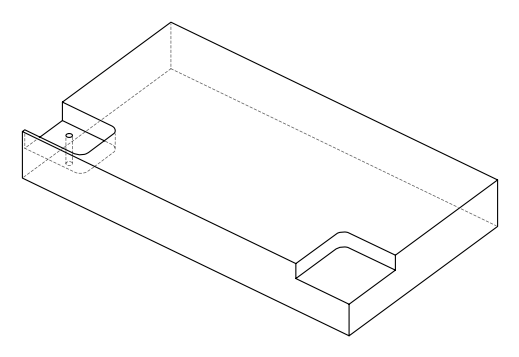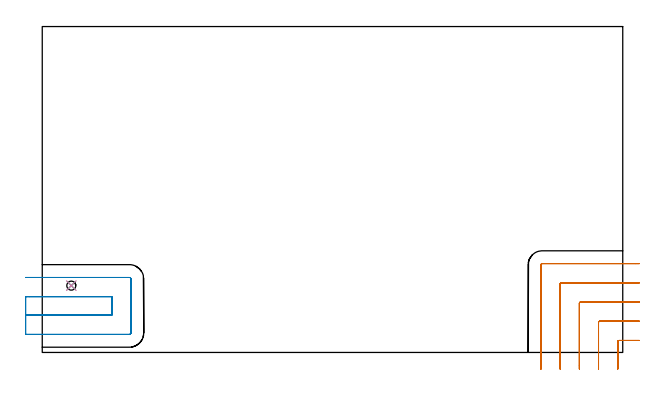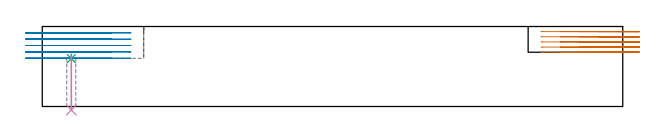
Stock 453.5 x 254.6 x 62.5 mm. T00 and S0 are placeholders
(PLAN: 4 operations, 2 tool changes, 10 min)
(1 MILL_CORNER_NOTCH_RECTANGULAR | CORNER_NOTCH_RECTANGULAR | UGT0201_136 | Follow Part, ap 5, ae 75% | 5.53 min | 117422 mm3)
(2 MILL_SLOT | SLOT_PARTIAL_RECTANGULAR | UGT0201_136 | Follow Part, ap 5, ae 75% | 4.3 min | 125509 mm3)
(3 SPOT_DRILL | STEP1HOLE | NXT0321_9005460120000 | 0.03 min | 17 mm3)
(4 DRILL_THROUGH_HOLE_INTO_CENTER | STEP1HOLE | NXT0301_042 | 0.18 min | 1460 mm3)
(TOOL UGT0201_136 | Carbide End Mill 20.0 | D20 FL30 Z4)
(TOOL NXT0321_9005460120000 | NC Spot Drill, 142deg, 12mm, Carbide, Uncoated | D12 PA142 FL30 Z2)
(TOOL NXT0301_042 | Carbide Drill 7.1mm [860.1-0710-057A1-MM 2214] | D7.1 PA140 FL85 Z2)
(OP 1 MILL_CORNER_NOTCH_RECTANGULAR)
G17 G21 G94 G90
T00 M6
G54
G17 G0 G90 X466.5 Y9.4 S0 M3
G43 Z72.5 H0
Z58.48
G94 G1 X463.5 F250.
X450.594 F500.
G3 X449.6 Y8.406 R1.
G1 Y-10.
Y-13. F250.
G0 Z72.5
X466.5 Y24.4
Z58.48
G1 X463.5
X435.594 F500.
G3 X434.6 Y23.406 R1.
G1 Y-10.
Y-13. F250.
G0 Z72.5
X466.5 Y39.4
Z58.48
G1 X463.5
X420.595 F500.
G3 X419.6 Y38.405 R1.
G1 Y-10.
Y-13. F250.
G0 Z72.5
X466.5 Y54.4
Z58.48
G1 X463.5
X405.595 F500.
G3 X404.6 Y53.405 R1.
G1 Y-10.
Y-13. F250.
G0 Z72.5
X466.5 Y69.4
Z58.48
G1 X463.5
X390.595 F500.
G3 X389.6 Y68.405 R1.
G1 Y-10.
Y-13. F250.
G0 Z72.5
X466.5 Y9.4
Z54.46
G1 X463.5
X450.594 F500.
G3 X449.6 Y8.406 R1.
G1 Y-10.
Y-13. F250.
G0 Z72.5
X466.5 Y24.4
Z54.46
G1 X463.5
X435.594 F500.
G3 X434.6 Y23.406 R1.
G1 Y-10.
Y-13. F250.
G0 Z72.5
X466.5 Y39.4
Z54.46
G1 X463.5
X420.595 F500.
G3 X419.6 Y38.405 R1.
G1 Y-10.
Y-13. F250.
G0 Z72.5
X466.5 Y54.4
Z54.46
G1 X463.5
X405.595 F500.
G3 X404.6 Y53.405 R1.
G1 Y-10.
Y-13. F250.
G0 Z72.5
X466.5 Y69.4
Z54.46
G1 X463.5
X390.595 F500.
G3 X389.6 Y68.405 R1.
G1 Y-10.
Y-13. F250.
G0 Z72.5
X466.5 Y9.4
Z50.44
G1 X463.5
X450.594 F500.
G3 X449.6 Y8.406 R1.
G1 Y-10.
Y-13. F250.
G0 Z72.5
X466.5 Y24.4
Z50.44
G1 X463.5
X435.594 F500.
G3 X434.6 Y23.406 R1.
G1 Y-10.
Y-13. F250.
G0 Z72.5
X466.5 Y39.4
Z50.44
G1 X463.5
X420.595 F500.
G3 X419.6 Y38.405 R1.
G1 Y-10.
Y-13. F250.
G0 Z72.5
X466.5 Y54.4
Z50.44
G1 X463.5
X405.595 F500.
G3 X404.6 Y53.405 R1.
G1 Y-10.
Y-13. F250.
G0 Z72.5
X466.5 Y69.4
Z50.44
G1 X463.5
X390.595 F500.
G3 X389.6 Y68.405 R1.
G1 Y-10.
Y-13. F250.
G0 Z72.5
X466.5 Y9.4
Z46.42
G1 X463.5
X450.594 F500.
G3 X449.6 Y8.406 R1.
G1 Y-10.
Y-13. F250.
G0 Z72.5
X466.5 Y24.4
Z46.42
G1 X463.5
X435.594 F500.
G3 X434.6 Y23.406 R1.
G1 Y-10.
Y-13. F250.
G0 Z72.5
X466.5 Y39.4
Z46.42
G1 X463.5
X420.595 F500.
G3 X419.6 Y38.405 R1.
G1 Y-10.
Y-13. F250.
G0 Z72.5
X466.5 Y54.4
Z46.42
G1 X463.5
X405.595 F500.
G3 X404.6 Y53.405 R1.
G1 Y-10.
Y-13. F250.
G0 Z72.5
X466.5 Y69.4
Z46.42
G1 X463.5
X390.595 F500.
G3 X389.6 Y68.405 R1.
G1 Y-10.
Y-13. F250.
G0 Z72.5
X466.5 Y9.4
Z42.4
G1 X463.5
X450.594 F500.
G3 X449.6 Y8.406 R1.
G1 Y-10.
Y-13. F250.
G0 Z72.5
X466.5 Y24.4
Z42.4
G1 X463.5
X435.594 F500.
G3 X434.6 Y23.406 R1.
G1 Y-10.
Y-13. F250.
G0 Z72.5
X466.5 Y39.4
Z42.4
G1 X463.5
X420.595 F500.
G3 X419.6 Y38.405 R1.
G1 Y-10.
Y-13. F250.
G0 Z72.5
X466.5 Y54.4
Z42.4
G1 X463.5
X405.595 F500.
G3 X404.6 Y53.405 R1.
G1 Y-10.
Y-13. F250.
G0 Z72.5
X466.5 Y69.4
Z42.4
G1 X463.5
X390.595 F500.
G3 X389.6 Y68.405 R1.
G1 Y-10.
Y-13. F250.
G0 Z72.5
M5
M2
(OP 2 MILL_SLOT)
G17 G21 G94 G90
T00 M6
G54
G17 G0 G90 X-13. Y29.1 S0 M3
G43 Z72.5 H0
Z57.54
G94 G1 X-10. F250.
X54.3 F500.
Y43.6
X-10.
X-13. F250.
Y14.1
X-10.
X68. F500.
G3 X69.3 Y15.4 R1.3
G1 Y57.3
G3 X68. Y58.6 R1.3
G1 X-10.
X-13. F250.
G0 Y29.1 Z52.58
G1 X-10.
X54.3 F500.
Y43.6
X-10.
X-13. F250.
Y14.1
X-10.
X68. F500.
G3 X69.3 Y15.4 R1.3
G1 Y57.3
G3 X68. Y58.6 R1.3
G1 X-10.
X-13. F250.
G0 Y29.1 Z47.62
G1 X-10.
X54.3 F500.
Y43.6
X-10.
X-13. F250.
Y14.1
X-10.
X68. F500.
G3 X69.3 Y15.4 R1.3
G1 Y57.3
G3 X68. Y58.6 R1.3
G1 X-10.
X-13. F250.
G0 Y29.1 Z42.66
G1 X-10.
X54.3 F500.
Y43.6
X-10.
X-13. F250.
Y14.1
X-10.
X68. F500.
G3 X69.3 Y15.4 R1.3
G1 Y57.3
G3 X68. Y58.6 R1.3
G1 X-10.
X-13. F250.
G0 Y29.1 Z37.7
G1 X-10.
X54.3 F500.
Y43.6
X-10.
X-13. F250.
Y14.1
X-10.
X68. F500.
G3 X69.3 Y15.4 R1.3
G1 Y57.3
G3 X68. Y58.6 R1.3
G1 X-10.
X-13. F250.
G0 Z72.5
M5
M2
(OP 3 SPOT_DRILL)
G17 G21 G94 G90
T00 M6
G54
G17 G0 G90 X22.7 Y52.2 S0 M3
G43 Z72.5 H0
G94 G81 G98 Z37.394 F250. R40.7
G80
M5
M2
(OP 4 DRILL_THROUGH_HOLE_INTO_CENTER)
G17 G21 G94 G90
T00 M6
G54
G17 G0 G90 X22.7 Y52.2 S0 M3
G43 Z72.5 H1
G94 G73 G98 Z-2.792 F250. Q6.749 R39.7
G80
M5
M2
